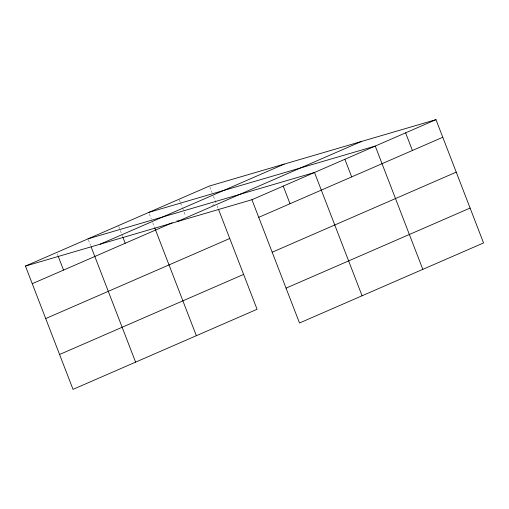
<?xml version="1.0" encoding="UTF-8"?>
<svg xmlns="http://www.w3.org/2000/svg" width="509" height="509" viewBox="0 0 509 509"><rect width="100%" height="100%" fill="white"/><g stroke="black" fill="none" stroke-linecap="round" stroke-linejoin="round"><path stroke-width="0.38" stroke-dasharray="2.54 1.91" d="M176.534 220.925L178.704 219.983M211.96 205.509L214.13 204.567M209.784 186.733L212.049 192.606M213.468 196.277L216.3 203.619M217.158 205.846L218.304 208.817M179.416 199.942L180.262 202.143M180.549 202.881L182.247 207.29M182.534 208.022L185.651 216.102M149.328 213.888L151.313 219.029M152.732 222.7L154.431 227.109M118.68 226.371L121.511 233.714M121.797 234.445L122.644 236.653M88.312 239.58L90.577 245.459M57.307 253.927L57.873 255.397"/><path stroke-width="0.76" d="M25.45 266.073L209.498 185.995L435.978 119.64L483.55 242.927L299.502 323.005L251.93 199.719L25.45 266.073L73.022 389.36L257.07 309.281L218.59 209.555M100.19 244.174L284.238 164.102M32.252 283.698L172.195 222.815M177.189 221.619L361.237 141.54M251.93 199.719L435.978 119.64M258.731 217.343L442.779 137.265M45.708 318.564L229.756 238.492M272.188 252.216L456.236 172.137M59.566 354.493L243.614 274.415M286.045 288.139L470.093 208.06M148.762 212.418L375.241 146.064L422.814 269.35M88.025 238.848L314.505 172.494L362.077 295.78M405.609 132.855L412.411 150.479M344.873 159.279L351.674 176.903M283.22 186.103L290.022 203.734M154.711 227.847L196.334 335.705M122.93 237.385L125.195 243.257M91.143 246.929L135.598 362.134M58.153 256.135L63.542 270.088"/></g></svg>
